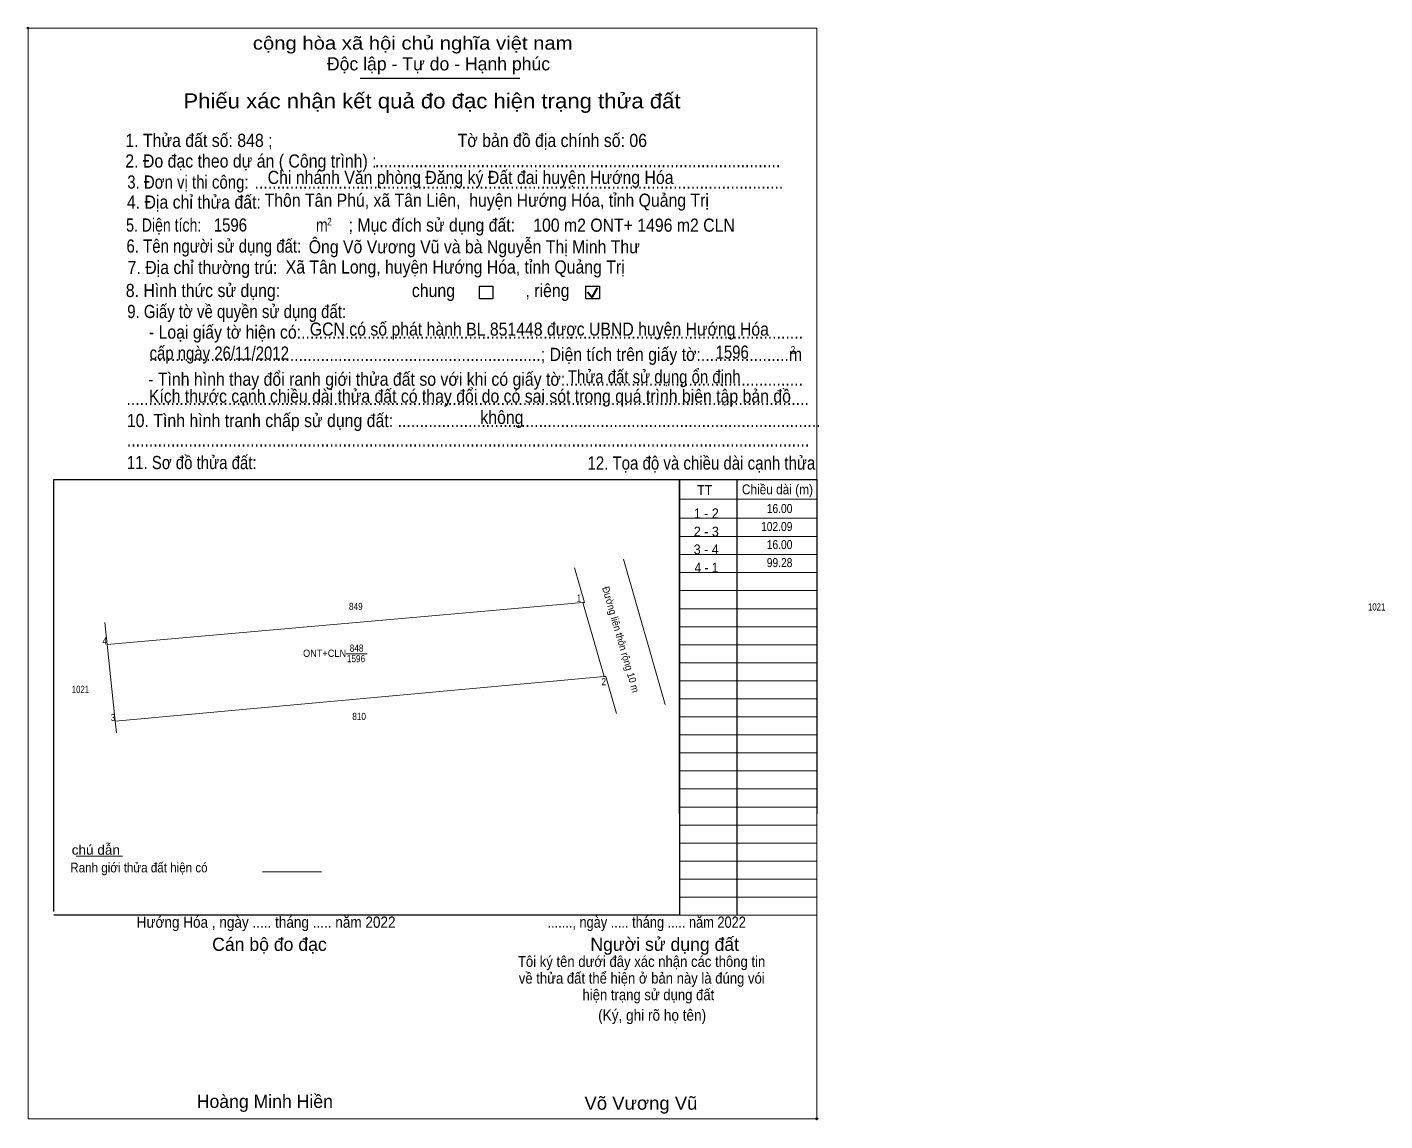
# Model space of a CAD drawing. Header units: metres. Extents: x 548978 to 549675, y 1838861 to 1839105.
# Drawn here: x 548978.2 to 549260.5, y 1838877.6 to 1839105.1 of the extents above; entities that cross this region are included whole.
import ezdxf
from ezdxf.enums import TextEntityAlignment as Align

# ---------------------------------------------------------------- set-up
doc = ezdxf.new("R2010")
doc.units = ezdxf.units.M
doc.header["$LTSCALE"] = 0.72
doc.header["$PDMODE"] = 32
doc.header["$PDSIZE"] = 0.36
for name, color, linetype, lineweight in [('1', 7, 'Continuous', 13), ('10', 7, 'Continuous', 13), ('15', 7, 'Continuous', 13), ('17', 7, 'Continuous', 13), ('18', 7, 'Continuous', 13), ('2', 7, 'Continuous', 25), ('27', 7, 'Continuous', 13), ('30', 7, 'Continuous', 13), ('6', 7, 'Continuous', 13), ('63', 7, 'Continuous', 13)]:
    doc.layers.add(name, color=color, linetype=linetype, lineweight=lineweight)
doc.layers.add('13', color=7, linetype='Continuous')

msp = doc.modelspace()

# ---------------------------------------------------------------- linework, layer by layer
at = {"layer": '1'}
msp.add_lwpolyline([(549093.69, 1838985.39), (549098.14, 1838970.02), (548996.47, 1838960.75), (548994.79, 1838976.66)], close=True, dxfattribs=at)
at = {"layer": '10'}
msp.add_line((548994.79, 1838976.66), (549093.69, 1838985.39), dxfattribs=at)
at = {"layer": '15'}
for p, q in [((549093.69, 1838985.39), (549094.05, 1838985.42)), ((549098.14, 1838970.02), (549098.5, 1838970.05))]:
    msp.add_line(p, q, dxfattribs=at)
at = {"layer": '17'}
msp.add_line((548988.34, 1838932.68), (548998.02, 1838932.68), dxfattribs=at)
at = {"layer": '18'}
for p, q in [((549094.05, 1838985.42), (549091.96, 1838992.61)), ((549098.14, 1838970.02), (549093.69, 1838985.39)), ((548994.79, 1838976.66), (548994.31, 1838981.28)), ((548996.47, 1838960.75), (549098.14, 1838970.02)), ((549100.73, 1838962.36), (549098.5, 1838970.05)), ((548996.73, 1838958.29), (548996.47, 1838960.75))]:
    msp.add_line(p, q, dxfattribs=at)
at = {"layer": '2'}
for p, q in [((549047.44, 1839094.51), (549080.61, 1839094.51)), ((548983.69, 1839011.01), (549113.81, 1839011.01)), ((548983.69, 1838921.12), (548983.69, 1839011.01)), ((549113.81, 1839011.01), (549113.81, 1838920.38)), ((549113.81, 1838920.38), (548983.69, 1838920.38))]:
    msp.add_line(p, q, dxfattribs=at)
at = {"layer": '2', "lineweight": 35}
for p, q in [((549094.69, 1839050.05), (549095.63, 1839048.83)), ((549095.63, 1839048.83), (549096.76, 1839050.87))]:
    msp.add_line(p, q, dxfattribs=at)
at = {"layer": '2', "lineweight": 13}
msp.add_lwpolyline([(548978.35, 1839104.91), (549142.38, 1839104.91), (549142.38, 1838878.03), (548978.35, 1838878.03)], close=True, dxfattribs=at)
at = {"layer": '2'}
for points in [[(549072.21, 1839051.22), (549075.02, 1839051.22), (549075.02, 1839048.59), (549072.21, 1839048.59)], [(549094.37, 1839051.22), (549097.19, 1839051.22), (549097.19, 1839048.59), (549094.37, 1839048.59)]]:
    msp.add_lwpolyline(points, close=True, dxfattribs=at)
for p in [(548978.35, 1839104.91), (549142.38, 1838878.03)]:
    msp.add_point(p, dxfattribs=at)
at = {"layer": '27'}
msp.add_line((549102.2, 1838994.43), (549110.85, 1838964.23), dxfattribs=at)
at = {"layer": '30', "lineweight": 25}
for p, q in [((549113.81, 1838941.44), (549113.81, 1839011.01)), ((549125.75, 1839011.01), (549125.75, 1838920.38))]:
    msp.add_line(p, q, dxfattribs=at)
at = {"layer": '30'}
for p, q in [((549113.81, 1839006.92), (549142.38, 1839006.92)), ((549113.81, 1839002.94), (549142.38, 1839002.94)), ((549113.74, 1838999.12), (549142.31, 1838999.12)), ((549113.81, 1838995.39), (549142.38, 1838995.39)), ((549113.81, 1838991.63), (549142.38, 1838991.63)), ((549113.81, 1838987.88), (549142.38, 1838987.88)), ((549113.81, 1838984.13), (549142.38, 1838984.13)), ((549113.81, 1838980.38), (549142.38, 1838980.38)), ((548994.79, 1838976.66), (548996.47, 1838960.75)), ((549113.81, 1838976.63), (549142.38, 1838976.63)), ((549113.81, 1838972.88), (549142.38, 1838972.88)), ((549113.81, 1838969.13), (549142.38, 1838969.13)), ((549113.81, 1838965.38), (549142.38, 1838965.38)), ((549113.81, 1838961.63), (549142.38, 1838961.63)), ((549113.81, 1838957.88), (549142.38, 1838957.88)), ((549113.81, 1838954.13), (549142.38, 1838954.13)), ((549113.81, 1838950.38), (549142.38, 1838950.38)), ((549113.81, 1838946.63), (549142.38, 1838946.63)), ((549113.81, 1838942.88), (549142.38, 1838942.88)), ((549113.81, 1838939.13), (549142.38, 1838939.13)), ((549113.81, 1838935.38), (549142.38, 1838935.38)), ((549113.81, 1838935.37), (549142.38, 1838935.37)), ((549113.81, 1838931.63), (549142.38, 1838931.63)), ((549113.81, 1838927.88), (549142.38, 1838927.88)), ((549113.81, 1838924.13), (549142.38, 1838924.13)), ((549113.81, 1838920.38), (549142.38, 1838920.38))]:
    msp.add_line(p, q, dxfattribs=at)
at = {"layer": '30', "lineweight": 25}
msp.add_lwpolyline([(549113.81, 1839011.01), (549142.38, 1839011.01), (549142.38, 1838941.44)], dxfattribs=at)
at = {"layer": '6'}
msp.add_line((549027.13, 1838929.42), (549039.34, 1838929.42), dxfattribs=at)
at = {"layer": '63'}
msp.add_line((549044.53, 1838974.77), (549048.89, 1838974.77), dxfattribs=at)

# ---------------------------------------------------------------- texts
at = {"layer": '1'}
for s, width, p in [('849', 0.85, (549046.505, 1838983.84)), ('848', 0.85, (549046.67, 1838975.17)), ('ONT+CLN', 0.95, (549040.015, 1838974.11)), ('1596', 0.85, (549046.55, 1838973))]:
    msp.add_text(s, height=1.5, dxfattribs=dict(at, width=width)).set_placement(p, align=Align.CENTER)
at = {"layer": '10'}
for s, height, width, p in [('1 - 2', 2.046, 0.95, (549119.38, 1839002.94)), ('2 - 3', 2.046, 0.95, (549119.39, 1838999.15)), ('3 - 4', 2.046, 0.95, (549119.37, 1838995.44)), ('4 - 1', 2.05, 0.9, (549119.42, 1838991.66))]:
    msp.add_text(s, height=height, dxfattribs=dict(at, width=width)).set_placement(p, align=Align.CENTER)
at = {"layer": '13', "width": 0.8}
for p in [(549258.77, 1838983.75), (548989.25, 1838966.6)]:
    msp.add_text('1021', height=1.5, dxfattribs=at).set_placement(p, align=Align.CENTER)
at = {"layer": '18', "width": 0.85}
msp.add_text('810', height=1.5, dxfattribs=at).set_placement((549047.195, 1838960.97), align=Align.CENTER)
at = {"layer": '2'}
for s, height, width, p in [('cộng hòa xã hội chủ nghĩa việt nam', 2.738, 1.15, (549025.1, 1839100.42)), ('1. Thửa đất số: 848 ;                                          Tờ bản đồ địa chính số: 06', 2.74, 0.9, (548998.58, 1839080.16)), ('2. Đo đạc theo dự án ( Công trình) : ', 2.74, 0.9, (548998.58, 1839075.88)), ('Chi nhánh Văn phòng Đăng ký Đất đai huyện Hướng Hóa', 2.737, 0.9, (549028.18, 1839072.47)), ('............................................................................................', 2.74, 0.9, (549050.48, 1839075.96)), ('3. Đơn vị thi công:', 2.74, 0.85, (548998.98, 1839071.5)), ('........................................................................................................................', 2.74, 0.9, (549025.45, 1839071.5)), ('4. Địa chỉ thửa đất:', 2.74, 0.9, (548998.9, 1839067.34)), ('Thôn Tân Phú, xã Tân Liên,  huyện Hướng Hóa, tỉnh Quảng Trị', 2.73, 0.9, (549027.54, 1839067.73)), ('5. Diện tích:', 2.74, 0.8, (548998.74, 1839062.56)), ('1596', 2.73, 0.85, (549016.98, 1839062.58)), ('m', 2.738, 0.8, (549038.22, 1839062.56)), ('2', 1.564, 0.8, (549040.56, 1839063.86)), ('; Mục đích sử dụng đất:', 2.738, 0.9, (549045, 1839062.56)), ('100 m2 ONT+ 1496 m2 CLN', 2.73, 0.9, (549083.4, 1839062.54)), ('6. Tên người sử dụng đất:', 2.74, 0.85, (548998.82, 1839058.19)), ('Ông Võ Vương Vũ và bà Nguyễn Thị Minh Thư', 2.73, 0.9, (549036.72, 1839058.04)), ('7. Địa chỉ thường trú:', 2.74, 0.9, (548999.06, 1839053.74)), ('Xã Tân Long, huyện Hướng Hóa, tỉnh Quảng Trị', 2.73, 0.9, (549031.94, 1839053.84)), ('8. Hình thức sử dụng:', 2.74, 0.9, (548998.68, 1839048.95)), ('chung                , riêng', 2.738, 0.9, (549058.16, 1839048.95)), ('9. Giấy tờ về quyền sử dụng đất:', 2.74, 0.85, (548998.98, 1839044.58)), ('GCN có số phát hành BL 851448 được UBND huyện Hướng Hóa ', 2.73, 0.9, (549036.94, 1839040.92)), ('     - Loại giấy tờ hiện có:..................................................................................................................', 2.738, 0.9, (548998.9, 1839040.3)), ('cấp ngày 26/11/2012', 2.73, 0.85, (549003.62, 1839035.93)), ('     .........................................................................................; Diện tích trên giấy tờ:....................m', 2.738, 0.9, (548998.9, 1839035.66)), ('1596', 2.73, 0.85, (549121.32, 1839036.14)), ('2', 1.564, 0.8, (549136.94, 1839037.2)), ('     - Tình hình thay đổi ranh giới thửa đất so với khi có giấy tờ:......................................................', 2.738, 0.9, (548998.75, 1839030.5)), ('Thửa đất sử dụng ổn định', 2.73, 0.85, (549090.61, 1839031.01)), ('Kích thước cạnh chiều dài thửa đất có thay đổi do có sai sót trong quá trình biên tập bản đồ', 2.73, 0.9, (549003.48, 1839026.98)), ('...........................................................................................................................................................', 2.738, 0.9, (548998.82, 1839026.52)), ('10. Tình hình tranh chấp sử dụng đất: ................................................................................................', 2.74, 0.9, (548998.9, 1839021.9)), ('không', 2.738, 0.9, (549072.4, 1839022.56)), ('...........................................................................................................................................................', 2.738, 0.9, (548998.9, 1839017.86)), ('11. Sơ đồ thửa đất:', 2.74, 0.85, (548998.9, 1839013.16)), ('12. Tọa độ và chiều dài cạnh thửa', 2.745, 0.85, (549094.68, 1839013.06)), ('Hướng Hóa , ngày ..... tháng ..... năm 2022', 2.34, 0.9, (549000.94, 1838917.76)), ('......., ngày ..... tháng ..... năm 2022', 2.34, 0.85, (549086.36, 1838917.76)), ('(Ký, ghi rõ họ tên)', 2.347, 0.9, (549096.9, 1838898.42)), ('Võ Vương Vũ', 2.74, 1.05, (549094.05, 1838879.92))]:
    msp.add_text(s, height=height, dxfattribs=dict(at, width=width)).set_placement(p)
for s, height, p in [('Độc lập - Tự do - Hạnh phúc', 2.738, (549040.5, 1839096.1)), ('Cán bộ đo đạc', 2.738, (549016.64, 1838912.96)), ('Người sử dụng đất', 2.738, (549095.28, 1838912.96)), ('Hoàng Minh Hiền', 2.74, (549013.44, 1838880.28))]:
    msp.add_text(s, height=height, dxfattribs=at).set_placement(p)
for s, height, width, p in [('Phiếu xác nhận kết quả đo đạc hiện trạng thửa đất', 3.129, 1.1, (549062.345, 1839088.19)), ('Tôi ký tên dưới đây xác nhận các thông tin', 2.262, 0.9, (549105.93, 1838909.62)), ('về thửa đất thể hiện ở bản này là đúng vói', 2.262, 0.9, (549105.965, 1838906.15)), ('hiện trạng sử dụng đất', 2.262, 0.9, (549107.34, 1838902.7))]:
    msp.add_text(s, height=height, dxfattribs=dict(at, width=width)).set_placement(p, align=Align.CENTER)
msp.add_text('.', height=0.782, dxfattribs=at).set_placement((549142.354, 1838877.6), align=Align.CENTER)
at = {"layer": '30'}
for s, height, width, p in [('TT', 2.04, 0.95, (549117.48, 1839007.8)), ('Chiều dài (m)', 2.046, 0.9, (549126.79, 1839007.92))]:
    msp.add_text(s, height=height, dxfattribs=dict(at, width=width)).set_placement(p)
at = {"layer": '6'}
for s, width, p in [('chú dẫn', 1.05, (548987.44, 1838932.96)), ('Ranh giới thửa đất hiện có ', 0.9, (548987.14, 1838929.28))]:
    msp.add_text(s, height=2.005, dxfattribs=dict(at, width=width)).set_placement(p)
at = {"layer": '63'}
for s, height, width, p in [('16.00', 1.875, 0.85, (549137.29, 1839004.03)), ('102.09', 1.875, 0.85, (549137.29, 1839000.28)), ('16.00', 1.875, 0.85, (549137.29, 1838996.53)), ('99.28', 1.875, 0.85, (549137.29, 1838992.78)), (' 1', 1.5, 0.75, (549093.34, 1838985.6)), (' 4', 1.5, 0.85, (548994.79, 1838976.66)), (' 2', 1.5, 0.85, (549098.54, 1838968.21)), (' 3', 1.5, 0.8, (548996.47, 1838960.75))]:
    msp.add_text(s, height=height, dxfattribs=dict(at, width=width)).set_placement(p, align=Align.RIGHT)
at = {"layer": '63', "width": 0.95}
msp.add_text('Đường liên thôn rộng 10 m', height=1.5, rotation=286.147, dxfattribs=at).set_placement((549100.869, 1838977.524), align=Align.CENTER)

doc.saveas('drawing.dxf')
